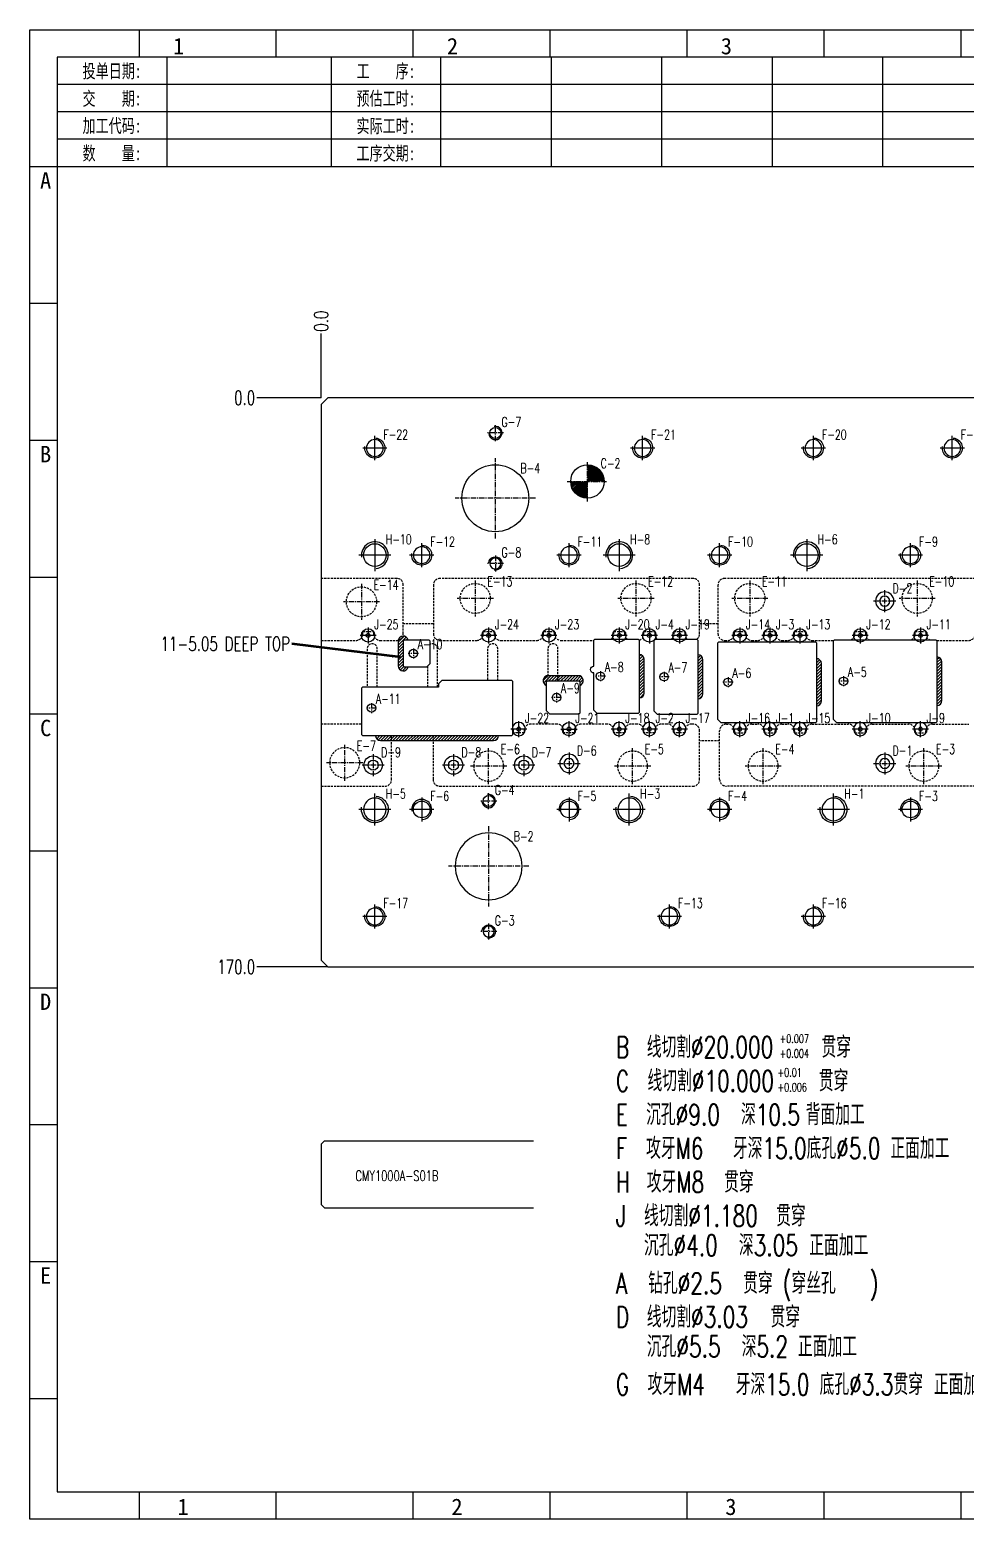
# Model space of a CAD drawing. Header units: millimetres. Extents: x -2852 to 5627, y -2271 to 1849.
# Drawn here: x 4346.7 to 4626.5, y -170.9 to 274.2 of the extents above; entities that cross this region are included whole.
import ezdxf
from ezdxf.enums import TextEntityAlignment as Align

# ---------------------------------------------------------------- set-up
doc = ezdxf.new("R2010")
doc.units = ezdxf.units.MM
doc.header["$PDSIZE"] = 3
for name, pattern in [('CENTER', [50.8, 31.75, -6.35, 6.35, -6.35]), ('CENTER2', [1.125, 0.75, -0.125, 0.125, -0.125]), ('DASHED', [19.05, 12.7, -6.35])]:
    doc.linetypes.add(name, pattern=pattern)
for name, color, linetype in [('1', 7, 'Continuous'), ('41', 1, 'Continuous'), ('51', 1, 'CENTER2'), ('S01', 170, 'Continuous'), ('S012', 4, 'DASHED')]:
    doc.layers.add(name, color=color, linetype=linetype)
doc.styles.add('jet01', font='simplex.shx', dxfattribs={"width": 0.7, "bigfont": 'hztxt.shx'})
doc.styles.add('jet02', font='simplex.shx', dxfattribs={"width": 0.7})
doc.styles.get("Standard").update_dxf_attribs({"font": '仿宋_GB2312_0.ttf', "width": 0.7})
doc.styles.add('tk', font='', dxfattribs={"width": 0.7})
doc.styles.add('tk 2', font='仿宋_GB2312_0.ttf', dxfattribs={"width": 0.65})
doc.styles.get('tk').set_extended_font_data('NSimSun')
doc.dimstyles.new('jet02', dxfattribs={"dimtxt": 3.5, "dimasz": 2.1, "dimexe": 1, "dimexo": 0, "dimgap": 0.5, "dimtad": 0, "dimtoh": 1, "dimdec": 3, "dimzin": 9, "dimdsep": 46, "dimtxsty": 'jet02', "dimcen": 0, "dimclrt": 256, "dimazin": 2, "dimtfac": 1, "dimtdec": 3, "dimtofl": 0, "dimtmove": 0, "dimatfit": 1, "dimfxl": 0, "dimarcsym": 0})

# ---------------------------------------------------------------- blocks, each defined once
blk = doc.blocks.new('A3-N')
at = {"layer": '1', "color": 1}
for p, q in [((0, 0), (0, 296.73)), ((0, 296.73), (420, 296.73)), ((21.82, 291.27), (21.82, 296.73)), ((49.09, 291.27), (49.09, 296.73)), ((76.36, 291.27), (76.36, 296.73)), ((103.64, 291.27), (103.64, 296.73)), ((103.64, 291.27), (103.64, 296.73)), ((103.64, 291.27), (103.64, 296.73)), ((130.91, 291.27), (130.91, 296.73)), ((158.18, 291.27), (158.18, 296.73)), ((185.45, 291.27), (185.45, 296.73)), ((5.45, 269.45), (0, 269.45)), ((5.45, 242.18), (0, 242.18)), ((5.45, 214.91), (0, 214.91)), ((5.45, 187.64), (0, 187.64)), ((5.45, 160.36), (0, 160.36)), ((5.45, 133.09), (0, 133.09)), ((5.45, 105.82), (0, 105.82)), ((5.45, 78.55), (0, 78.55)), ((5.45, 51.27), (0, 51.27)), ((5.45, 24), (0, 24)), ((21.82, 0), (21.82, 5.45)), ((49.09, 0), (49.09, 5.45)), ((76.36, 0), (76.36, 5.45)), ((103.64, 0), (103.64, 5.45)), ((130.91, 0), (130.91, 5.45)), ((158.18, 0), (158.18, 5.45)), ((185.45, 0), (185.45, 5.45)), ((1, 0), (0, 0)), ((420, 0), (1, 0))]:
    blk.add_line(p, q, dxfattribs=at)
at = {"layer": '1'}
blk.add_lwpolyline([(221.45, 5.45), (414.55, 5.45), (414.55, 291.27), (5.45, 291.27), (5.45, 5.45), (414.55, 5.45)], dxfattribs=at)
at = {"layer": '41'}
for p, q in [((27.27, 291.27), (27.27, 269.45)), ((60, 291.27), (60, 269.45)), ((81.82, 291.27), (81.82, 269.45)), ((103.82, 291.27), (103.82, 269.45)), ((125.82, 291.27), (125.82, 269.45)), ((147.82, 291.27), (147.82, 269.45)), ((169.82, 291.27), (169.82, 269.45)), ((367.82, 285.82), (5.45, 285.82)), ((367.82, 280.36), (5.45, 280.36)), ((367.82, 274.91), (5.45, 274.91)), ((414.55, 269.45), (5.45, 269.45))]:
    blk.add_line(p, q, dxfattribs=at)
at = {"layer": '1', "color": 1}
for s, p in [('1', (29.64, 295.11)), ('2', (84.18, 295.11)), ('3', (138.73, 295.11)), ('1', (30.53, 4.11)), ('2', (85.08, 4.11)), ('3', (139.62, 4.11))]:
    blk.add_text(s, height=3.27, dxfattribs=at).set_placement(p, align=Align.TOP_CENTER)
at = {"layer": '1', "style": 'tk', "width": 0.7}
for s, p in [('投单日期:', (16.36, 288.55)), ('工    序:', (70.91, 288.55)), ('交    期:', (16.36, 283.09)), ('预估工时:', (70.91, 283.09)), ('加工代码:', (16.36, 277.64)), ('实际工时:', (70.91, 277.64)), ('数    量:', (16.36, 272.18)), ('工序交期:', (70.91, 272.18))]:
    blk.add_text(s, height=2.727, dxfattribs=at).set_placement(p, align=Align.MIDDLE)
at = {"layer": '1', "color": 1}
for s, p in [('A', (2.04, 268.36)), ('B', (2.04, 213.82)), ('C', (2.04, 159.27)), ('D', (2.04, 104.73)), ('E', (2.04, 50.18))]:
    blk.add_text(s, height=3.27, dxfattribs=at).set_placement(p, align=Align.TOP_LEFT)
at = {"layer": '1', "style": 'tk 2', "width": 0.7}
for tag, p in [('PATR-NO1', (309.84, 32.96)), ('TITLE', (365.74, 30.9)), ('PATR-NO2', (309.84, 27.81)), ('DWG-NO:', (366.54, 18.14))]:
    blk.add_attdef(tag, p, '', height=3.27, dxfattribs=at)
at = {"layer": '1', "color": 1, "style": 'tk 2', "width": 0.7}
for tag, p in [('DRAW', (314.55, 7.27)), ('DATE', (334.72, 7.32))]:
    blk.add_attdef(tag, p, '', height=3.49, dxfattribs=at)
at = {"layer": '1', "style": 'tk 2', "width": 0.7}
for tag, p in [('SCALE', (376.55, 8.73)), ('SHEET', (386.6, 8.72)), ('REV', (397.38, 8.73))]:
    blk.add_attdef(tag, text='', height=2.18, dxfattribs=at).set_placement(p, align=Align.MIDDLE_LEFT)
blk = doc.blocks.new('S01-PILOT119')
at = {"layer": 'S01', "color": 6, "linetype": 'CENTER'}
for p, q in [((2.4, 0), (-2.4, 0)), ((0, 2.4), (0, -2.4))]:
    blk.add_line(p, q, dxfattribs=at)
at = {"layer": 'S01', "linetype": 'Continuous'}
for radius in [2, 0.59]:
    blk.add_circle((0, 0), radius, dxfattribs=at)
blk = doc.blocks.new('A$C8992311')
at = {"layer": 'S01', "color": 6, "linetype": 'CENTER', "ltscale": 0.05}
for p, q in [((3.3, 0), (-3.3, 0)), ((0, 3.3), (0, -3.3))]:
    blk.add_line(p, q, dxfattribs=at)
at = {"layer": 'S01', "linetype": 'Continuous', "ltscale": 0.05}
for radius in [2.75, 1.51]:
    blk.add_circle((0, 0), radius, dxfattribs=at)
blk = doc.blocks.new('A$C225783')
at = {"layer": 'S01', "color": 6, "linetype": 'CENTER', "ltscale": 0.05}
for p, q in [((2.4, 0), (-2.4, 0)), ((0, 2.4), (0, -2.4))]:
    blk.add_line(p, q, dxfattribs=at)
at = {"layer": 'S01', "linetype": 'Continuous', "ltscale": 0.05}
blk.add_circle((0, 0), 1.65, dxfattribs=at)
at = {"layer": 'S01', "color": 3, "linetype": 'Continuous', "ltscale": 0.05}
blk.add_arc((0, 0), 2, 275.0197, 189.0761, dxfattribs=at)
blk = doc.blocks.new('S01-POST20')
at = {"layer": 'S01', "color": 6, "linetype": 'CENTER', "ltscale": 0.05}
for p, q in [((0, 12), (0, -12)), ((12, 0), (-12, 0))]:
    blk.add_line(p, q, dxfattribs=at)
at = {"layer": 'S01', "linetype": 'Continuous', "ltscale": 0.05}
blk.add_circle((0, 0), 10, dxfattribs=at)
blk = doc.blocks.new('S01-PIN10')
at = {"layer": 'S01', "color": 6, "linetype": 'CENTER', "ltscale": 0.05}
for p, q in [((0, 6), (0, -6)), ((6, 0), (-6, 0))]:
    blk.add_line(p, q, dxfattribs=at)
at = {"layer": 'S01', "linetype": 'Continuous', "ltscale": 0.05}
blk.add_circle((0, 0), 5, dxfattribs=at)
blk = doc.blocks.new('S01-M4')
at = {"layer": 'S01', "color": 6, "linetype": 'CENTER', "ltscale": 0.05}
for p, q in [((0, 5.4), (0, -5.4)), ((5.4, 0), (-5.4, 0))]:
    blk.add_line(p, q, dxfattribs=at)
at = {"layer": 'S01', "color": 4, "linetype": 'DASHED', "ltscale": 0.05}
blk.add_circle((0, 0), 4.5, dxfattribs=at)
blk = doc.blocks.new('S01-DISK30')
at = {"layer": 'S01', "color": 6, "linetype": 'CENTER'}
for p, q in [((0, 4.8), (0, -4.8)), ((4.8, 0), (-4.8, 0))]:
    blk.add_line(p, q, dxfattribs=at)
at = {"layer": 'S01', "linetype": 'Continuous'}
blk.add_circle((0, 0), 3.4, dxfattribs=at)
at = {"layer": 'S01', "color": 3, "linetype": 'Continuous'}
blk.add_arc((0, 0), 4, 275.0197, 189.0761, dxfattribs=at)
blk = doc.blocks.new('S01-M6')
at = {"layer": 'S01', "color": 6, "linetype": 'CENTER'}
for p, q in [((3.6, 0), (-3.6, 0)), ((0, 3.6), (0, -3.6))]:
    blk.add_line(p, q, dxfattribs=at)
at = {"layer": 'S01', "linetype": 'Continuous'}
blk.add_circle((0, 0), 2.5, dxfattribs=at)
at = {"layer": 'S01', "color": 3, "linetype": 'Continuous'}
blk.add_arc((0, 0), 3, 275.0197, 189.0761, dxfattribs=at)
blk = doc.blocks.new('WCS')
at = {"layer": '1', "color": 6, "linetype": 'CENTER', "ltscale": 0.05}
for p, q in [((1.5, 0), (-1.5, 0)), ((0, 1.5), (0, -1.5))]:
    blk.add_line(p, q, dxfattribs=at)
at = {"layer": '1', "linetype": 'Continuous', "ltscale": 0.05}
blk.add_circle((0, 0), 1.25, dxfattribs=at)
blk = doc.blocks.new('*D4794')
at = {"layer": '41', "ltscale": 0.05}
blk.add_line((1633.95, 3395.26), (1614.74, 3395.26), dxfattribs=at)
at = {"layer": 'Defpoints', "color": 0, "ltscale": 0.05}
for p in [(1614.74, 3395.26), (1633.95, 3395.26), (1633.95, 3395.26)]:
    blk.add_point(p, dxfattribs=at)
at = {"layer": '41', "ltscale": 0.05, "insert": (1611.06, 3395.26), "char_height": 4.2, "attachment_point": 5, "style": 'jet02'}
blk.add_mtext('0.0', dxfattribs=at)
blk = doc.blocks.new('*D4795')
at = {"layer": '41', "ltscale": 0.05}
blk.add_line((1635.95, 3225.26), (1614.74, 3225.26), dxfattribs=at)
at = {"layer": 'Defpoints', "color": 0, "ltscale": 0.05}
for p in [(1633.95, 3395.26), (1614.74, 3225.26), (1635.95, 3225.26)]:
    blk.add_point(p, dxfattribs=at)
at = {"layer": '41', "ltscale": 0.05, "insert": (1608.54, 3225.26), "char_height": 4.2, "attachment_point": 5, "style": 'jet02'}
blk.add_mtext('170.0', dxfattribs=at)
blk = doc.blocks.new('*D4796')
at = {"layer": '41', "ltscale": 0.05}
blk.add_line((1633.95, 3395.26), (1633.95, 3414.47), dxfattribs=at)
at = {"layer": 'Defpoints', "color": 0, "ltscale": 0.05}
for p in [(1633.95, 3414.47), (1633.95, 3395.26), (1633.95, 3395.26)]:
    blk.add_point(p, dxfattribs=at)
at = {"layer": '41', "ltscale": 0.05, "insert": (1633.95, 3418.15), "char_height": 4.2, "attachment_point": 5, "rotation": 90, "style": 'jet02'}
blk.add_mtext('0.0', dxfattribs=at)
blk = doc.blocks.new('*D4797')
at = {"layer": '41', "ltscale": 0.05}
blk.add_line((1936.95, 3393.26), (1936.95, 3414.47), dxfattribs=at)
at = {"layer": 'Defpoints', "color": 0, "ltscale": 0.05}
for p in [(1936.95, 3414.47), (1633.95, 3395.26), (1936.95, 3393.26)]:
    blk.add_point(p, dxfattribs=at)
at = {"layer": '41', "ltscale": 0.05, "insert": (1936.95, 3420.95), "char_height": 4.2, "attachment_point": 5, "rotation": 90, "style": 'jet02'}
blk.add_mtext('303.0', dxfattribs=at)

msp = doc.modelspace()

# ---------------------------------------------------------------- hatches: boundary and pattern name
at = {"layer": '41', "ltscale": 0.05}
h = msp.add_hatch(dxfattribs=at)
h.set_pattern_fill('ANSI31', color=256, scale=0.2, style=0)
h.set_pattern_definition([(45, (2963.0659, -345.4942), (-0.4490128, 0.4490128), [])])
h.paths.add_polyline_path([(4458.309, 91.5425), (4458.609, 91.8425), (4459.7787, 91.8425, 0.90406911), (4456.809, 91.5425), (4456.809, 84.1425, 0.90406911), (4459.7787, 83.8425), (4458.609, 83.8425), (4458.309, 84.1425)])
h.paths.add_polyline_path([(4486.789, 63.3425), (4450.029, 63.3425, 0.41421356), (4451.529, 61.8425), (4485.289, 61.8425, 0.41421356)])
h.paths.add_polyline_path([(4510.589, 81.2125), (4501.589, 81.2125, 0.843039), (4501.089, 78.2983), (4501.089, 79.4125), (4501.389, 79.7125), (4510.789, 79.7125), (4511.089, 79.4125), (4511.089, 78.2983, 0.843039)])
h.paths.add_polyline_path([(4530.309, 86.0225, 0.41421356), (4528.809, 87.5225), (4528.809, 74.5625, 0.41421356), (4530.309, 76.0625)])
h.paths.add_polyline_path([(4547.809, 85.9625, 0.41421356), (4546.309, 87.4625), (4546.309, 74.3225, 0.41421356), (4547.809, 75.8225)])
h.paths.add_polyline_path([(4583.209, 84.8225, 0.41421356), (4581.709, 86.3225), (4581.709, 72.1625, 0.41421356), (4583.209, 73.6625)])
h.paths.add_polyline_path([(4619.209, 85.3025, 0.41421356), (4617.709, 86.8025), (4617.709, 72.2825, 0.41421356), (4619.209, 73.7825)])
h.paths.add_polyline_path([(4650.109, 87.8625, 0.41421356), (4648.609, 89.3625), (4648.609, 69.6225, 0.41421356), (4650.109, 71.1225)])
h.paths.add_polyline_path([(4667.309, 90.8625, 0.41421356), (4665.809, 89.3625), (4665.809, 80.1225, 0.41421356), (4667.309, 78.6225)])
h.paths.add_polyline_path([(4689.309, 75.7425, 0.90406911), (4686.3393, 76.0425), (4687.509, 76.0425), (4687.809, 75.7425), (4687.809, 67.5425), (4687.809, 67.2425, -0.17665841), (4689.0966, 66.7729, 0.13550197), (4689.309, 67.5425)])
h.paths.add_polyline_path([(4725.309, 87.0425, 0.41421356), (4723.809, 88.5425), (4723.809, 69.9425, 0.41421356), (4725.309, 71.4425)])
at = {"layer": 'S01', "ltscale": 0.05}
h = msp.add_hatch(dxfattribs=at)
h.set_pattern_fill('ANSI31', color=3, scale=0.1, angle=180, style=0)
h.set_pattern_definition([(225, (5160.90176, 792.6461), (0.2245064, -0.2245064), [])])
h.paths.add_polyline_path([(4513.309, 139.2425), (4518.309, 139.2425, 0.41421356), (4513.309, 144.2425)])
h.paths.add_polyline_path([(4508.309, 139.2425, 0.41421356), (4513.309, 134.2425), (4513.309, 139.2425)])

# ---------------------------------------------------------------- linework, layer by layer
at = {"layer": '1', "ltscale": 0.05}
for p, q in [((4434.809, -57.8311), (4433.809, -58.8311)), ((4434.809, -57.8311), (4497.1831, -57.8311)), ((4433.809, -58.8311), (4433.809, -76.8311)), ((4433.809, -76.8311), (4434.809, -77.8311)), ((4434.809, -77.8311), (4497.1831, -77.8311))]:
    msp.add_line(p, q, dxfattribs=at)
at = {"layer": 'S01', "ltscale": 0.05}
for points in [[(4734.809, -5.7575), (4736.809, -3.7575), (4736.809, 162.2425), (4734.809, 164.2425), (4435.809, 164.2425), (4433.809, 162.2425), (4433.809, -3.7575), (4435.809, -5.7575)], [(4458.309, 84.1425), (4458.609, 83.8425), (4465.309, 83.8425), (4466.309, 84.8425), (4466.309, 91.5425), (4466.009, 91.8425), (4458.609, 91.8425), (4458.309, 91.5425)], [(4533.209, 70.6425), (4533.209, 91.8425), (4533.509, 92.1425), (4546.009, 92.1425), (4546.309, 91.8425), (4546.309, 69.9425), (4546.009, 69.6425), (4534.209, 69.6425)], [(4581.409, 67.1425), (4553.309, 67.1425), (4552.309, 68.1425), (4552.309, 91.0425), (4552.609, 91.3425), (4581.409, 91.3425), (4581.709, 91.0425), (4581.709, 67.4425)], [(4617.409, 67.1425), (4587.809, 67.1425), (4586.809, 68.1425), (4586.809, 91.6425), (4587.109, 91.9425), (4617.409, 91.9425), (4617.709, 91.6425), (4617.709, 67.4425)], [(4468.809, 77.7425), (4446.109, 77.7425), (4445.809, 77.4425), (4445.809, 63.6425), (4446.109, 63.3425), (4490.709, 63.3425), (4491.009, 63.6425), (4491.009, 79.4425), (4490.709, 79.7425), (4469.809, 79.7425), (4468.809, 78.7425)], [(4501.389, 79.7125), (4510.789, 79.7125), (4511.089, 79.4125), (4511.089, 70.0125), (4510.789, 69.7125), (4502.089, 69.7125), (4501.089, 70.7125), (4501.089, 79.4125)]]:
    msp.add_lwpolyline(points, close=True, dxfattribs=at)
at = {"layer": 'S01', "color": 173, "ltscale": 0.05}
for points in [[(4459.7787, 91.8425, 0.90406911), (4456.809, 91.5425), (4456.809, 84.1425, 0.90406911), (4459.7787, 83.8425)], [(4528.809, 74.5625, 0.41421356), (4530.309, 76.0625), (4530.309, 86.0225, 0.41421356), (4528.809, 87.5225)], [(4546.309, 74.3225, 0.41421356), (4547.809, 75.8225), (4547.809, 85.9625, 0.41421356), (4546.309, 87.4625)], [(4581.709, 72.1625, 0.41421356), (4583.209, 73.6625), (4583.209, 84.8225, 0.41421356), (4581.709, 86.3225)], [(4617.709, 72.2825, 0.41421356), (4619.209, 73.7825), (4619.209, 85.3025, 0.41421356), (4617.709, 86.8025)], [(4511.089, 78.2983, 0.843039), (4510.589, 81.2125), (4501.589, 81.2125, 0.843039), (4501.089, 78.2983)], [(4450.029, 63.3425, 0.41421356), (4451.529, 61.8425), (4485.289, 61.8425, 0.41421356), (4486.789, 63.3425)]]:
    msp.add_lwpolyline(points, format="xyb", dxfattribs=at)
at = {"layer": 'S01', "ltscale": 0.05}
msp.add_lwpolyline([(4515.209, 82.0187, -1), (4515.209, 84.0187), (4515.209, 91.8425), (4515.509, 92.1425), (4528.509, 92.1425), (4528.809, 91.8425), (4528.809, 70.2425), (4528.509, 69.9425), (4516.209, 69.9425), (4515.209, 70.9425)], format="xyb", close=True, dxfattribs=at)
at = {"layer": 'S012', "ltscale": 0.05}
for points in [[(4433.809, 91.7425), (4444.209, 91.7425, 0.41421356), (4446.209, 93.7425), (4446.209, 94.3925), (4449.409, 94.3925), (4449.409, 93.7425, 0.41421356), (4451.409, 91.7425), (4456.309, 91.7425, 0.41421356), (4458.309, 93.7425), (4458.309, 108.2925, 0.41421356), (4456.309, 110.2925), (4433.809, 110.2925)], [(4546.009, 92.1425, 0.23606798), (4546.809, 93.7425), (4546.809, 108.2925, 0.41421356), (4544.809, 110.2925), (4469.309, 110.2925, 0.41421356), (4467.309, 108.2925), (4467.309, 93.7425, 0.41421356), (4469.309, 91.7425), (4480.209, 91.7425, 0.41421356), (4482.209, 93.7425), (4482.209, 94.3925), (4485.409, 94.3925), (4485.409, 93.7425, 0.41421356), (4487.409, 91.7425), (4498.209, 91.7425, 0.41421356), (4500.209, 93.7425), (4500.209, 94.3925), (4503.409, 94.3925), (4503.409, 93.7425, 0.41421356), (4505.409, 91.7425), (4515.209, 91.7425)], [(4634.809, 110.2925), (4554.309, 110.2925, 0.41421356), (4552.309, 108.2925), (4552.309, 93.7425, 0.41421356), (4554.309, 91.7425), (4555.209, 91.7425, 0.41421356), (4557.209, 93.7425), (4557.209, 94.3925), (4560.409, 94.3925), (4560.409, 93.7425, 0.41421356), (4562.409, 91.7425), (4564.209, 91.7425, 0.41421356), (4566.209, 93.7425), (4566.209, 94.3925), (4569.409, 94.3925), (4569.409, 93.7425, 0.41421356), (4571.409, 91.7425), (4573.209, 91.7425, 0.41421356), (4575.209, 93.7425), (4575.209, 94.3925), (4578.409, 94.3925), (4578.409, 93.7425, 0.41421356), (4580.409, 91.7425), (4586.909, 91.7425)], [(4520.409, 92.1425, 0.23606798), (4521.209, 93.7425), (4521.209, 94.3925), (4524.409, 94.3925), (4524.409, 93.7425, 0.23606798), (4525.209, 92.1425)], [(4528.809, 91.8346, 0.32753822), (4530.209, 93.7425), (4530.209, 94.3925), (4533.409, 94.3925), (4533.409, 93.7425, 0.23606798), (4534.209, 92.1425, 0.23606798)], [(4538.409, 92.1425, 0.23606798), (4539.209, 93.7425), (4539.209, 94.3925), (4542.409, 94.3925), (4542.409, 93.7425, 0.23606798), (4543.209, 92.1425, 0.23606798)], [(4592.0808, 91.9425, 0.28749194), (4593.209, 93.7425), (4593.209, 94.3925), (4596.409, 94.3925), (4596.409, 93.7425, 0.28749194), (4597.5372, 91.9425)], [(4610.0808, 91.9425, 0.28749194), (4611.209, 93.7425), (4611.209, 94.3925), (4614.409, 94.3925), (4614.409, 93.7425, 0.28749194), (4615.5372, 91.9425, 0.28749194)], [(4617.609, 91.7425), (4627.209, 91.7425, 0.41421356), (4629.209, 93.7425), (4629.209, 94.3925), (4632.409, 94.3925), (4632.409, 93.7425, 0.41421356), (4634.409, 91.7425), (4634.809, 91.7425, 0.05038204), (4635.209, 91.7829, 0.05038204)], [(4450.509, 77.7425), (4450.509, 89.2425, 1), (4447.509, 89.2425), (4447.509, 77.7425)], [(4468.509, 77.7425), (4468.509, 89.2425, 0.56472573), (4466.309, 90.5691)], [(4486.509, 79.7425), (4486.509, 89.2425, 1), (4483.509, 89.2425), (4483.509, 79.7425)], [(4504.509, 79.7125), (4504.509, 89.2425, 1), (4501.509, 89.2425), (4501.509, 79.7125)], [(4433.809, 48.1925), (4452.809, 48.1925, 0.41421356), (4454.809, 50.1925), (4454.809, 63.3425)], [(4467.209, 63.3425), (4467.209, 50.1925, 0.41421356), (4469.209, 48.1925), (4544.809, 48.1925, 0.41421356), (4546.809, 50.1925), (4546.809, 64.7425, 0.41421356), (4544.809, 66.7425), (4544.409, 66.7425, 0.41421356), (4542.409, 64.7425), (4542.409, 64.0925), (4539.209, 64.0925), (4539.209, 64.7425, 0.41421356), (4537.209, 66.7425), (4535.409, 66.7425, 0.41421356), (4533.409, 64.7425), (4533.409, 64.0925), (4530.209, 64.0925), (4530.209, 64.7425, 0.41421356), (4528.209, 66.7425), (4526.409, 66.7425, 0.41421356), (4524.409, 64.7425), (4524.409, 64.0925), (4521.209, 64.0925), (4521.209, 64.7425, 0.41421356), (4519.209, 66.7425), (4511.409, 66.7425, 0.41421356), (4509.409, 64.7425), (4509.409, 64.0925), (4506.209, 64.0925), (4506.209, 64.7425, 0.41421356), (4504.209, 66.7425), (4496.409, 66.7425, 0.41421356), (4494.409, 64.7425), (4494.409, 64.0925), (4491.209, 64.0925), (4491.209, 64.7425, 0.11323701), (4491.009, 65.6143, 0.11323701)], [(4634.809, 48.1925), (4554.809, 48.1925, -0.41421356), (4552.809, 50.1925), (4552.809, 64.7425, -0.41421356), (4554.809, 66.7425), (4555.209, 66.7425, -0.41421356), (4557.209, 64.7425), (4557.209, 64.0925), (4560.409, 64.0925), (4560.409, 64.7425, -0.41421356), (4562.409, 66.7425), (4564.209, 66.7425, -0.41421356), (4566.209, 64.7425), (4566.209, 64.0925), (4569.409, 64.0925), (4569.409, 64.7425, -0.41421356), (4571.409, 66.7425), (4573.209, 66.7425, -0.41421356), (4575.209, 64.7425), (4575.209, 64.0925), (4578.409, 64.0925), (4578.409, 64.7425, -0.41421356), (4580.409, 66.7425), (4591.209, 66.7425, -0.41421356), (4593.209, 64.7425), (4593.209, 64.0925), (4596.409, 64.0925), (4596.409, 64.7425, -0.41421356), (4598.409, 66.7425), (4609.209, 66.7425, -0.41421356), (4611.209, 64.7425), (4611.209, 64.0925), (4614.409, 64.0925), (4614.409, 64.7425, -0.41421356), (4616.409, 66.7425), (4627.209, 66.7425, -0.41421356)]]:
    msp.add_lwpolyline(points, format="xyb", dxfattribs=at)
for points in [[(4467.309, 96.7425), (4458.309, 96.7425)], [(4552.309, 96.7425), (4546.809, 96.7425)], [(4465.509, 84.0425), (4465.509, 77.7425)], [(4445.809, 66.7425), (4433.809, 66.7425)], [(4467.209, 61.7425), (4454.809, 61.7425)], [(4552.809, 61.7425), (4546.809, 61.7425)]]:
    msp.add_lwpolyline(points, dxfattribs=at)

# ---------------------------------------------------------------- block references
at = {"layer": '1', "ltscale": 0.05, "xscale": 1.5, "yscale": 1.5, "zscale": 1.5}
msp.add_blockref('A3-N', (4346.7373, -170.8642), dxfattribs=at)
at = {"layer": '51', "ltscale": 0.05}
for p in [(4461.309, 87.8425), (4517.209, 81.0425), (4536.209, 80.8925), (4555.309, 79.2425), (4589.809, 79.5425), (4504.089, 74.7125), (4448.809, 71.5425)]:
    msp.add_blockref('WCS', p, dxfattribs=at)
at = {"layer": 'S01', "ltscale": 0.05, "rotation": 270}
for name, p in [('A$C225783', (4485.809, 153.7425)), ('S01-POST20', (4485.809, 134.2425)), ('A$C225783', (4483.809, 43.7425))]:
    msp.add_blockref(name, p, dxfattribs=at)
at = {"layer": 'S01', "extrusion": (0, 0, -1), "zscale": -1, "rotation": 180}
for name, p in [('S01-M6', (-4449.809, 149.2425)), ('S01-M6', (-4529.809, 149.2425)), ('S01-M6', (-4580.809, 149.2425)), ('S01-M6', (-4622.309, 149.2425)), ('S01-M6', (-4463.809, 117.2425)), ('S01-M6', (-4507.809, 117.2425)), ('S01-M6', (-4552.809, 117.2425)), ('S01-M6', (-4609.809, 117.2425)), ('S01-M4', (-4440.809, 55.1925)), ('S01-M4', (-4483.809, 54.1925)), ('S01-M4', (-4526.809, 54.1925)), ('S01-M4', (-4565.809, 54.1925)), ('S01-M4', (-4613.809, 54.1925)), ('S01-DISK30', (-4449.809, 41.2425)), ('S01-DISK30', (-4525.809, 41.2425)), ('S01-DISK30', (-4586.809, 41.2425)), ('S01-M6', (-4449.809, 9.2425)), ('S01-M6', (-4537.809, 9.2425)), ('S01-M6', (-4580.809, 9.2425))]:
    msp.add_blockref(name, p, dxfattribs=at)
at = {"layer": 'S01', "rotation": 180}
msp.add_blockref('S01-PIN10', (4513.309, 139.2425), dxfattribs=at)
at = {"layer": 'S01'}
for name, p in [('S01-DISK30', (4449.809, 117.2425)), ('S01-DISK30', (4522.809, 117.2425)), ('S01-DISK30', (4578.809, 117.2425)), ('S01-M4', (4445.809, 103.2925)), ('S01-M4', (4479.809, 104.2925)), ('S01-M4', (4527.809, 104.2925)), ('S01-M4', (4561.809, 104.2925)), ('S01-M4', (4611.809, 104.2925)), ('S01-M6', (4463.809, 41.2425)), ('S01-M6', (4507.809, 41.2425)), ('S01-M6', (4552.809, 41.2425)), ('S01-M6', (4609.809, 41.2425))]:
    msp.add_blockref(name, p, dxfattribs=at)
at = {"layer": 'S01', "ltscale": 0.05, "xscale": -1, "rotation": 270}
msp.add_blockref('A$C225783', (4485.809, 114.7425), dxfattribs=at)
at = {"layer": 'S01', "ltscale": 0.05, "extrusion": (0, 0, -1), "zscale": -1}
for name, p, rotation in [('A$C8992311', (-4602.109, 103.4925), 180), ('S01-POST20', (-4483.809, 24.2425), 90), ('A$C225783', (-4483.809, 4.7425), 90)]:
    msp.add_blockref(name, p, dxfattribs=dict(at, rotation=rotation))
at = {"layer": 'S01', "color": 3}
for p in [(4447.809, 93.2425), (4483.809, 93.2425), (4501.809, 93.2425), (4522.809, 93.2425), (4531.809, 93.2425), (4540.809, 93.2425), (4558.809, 93.2425), (4567.809, 93.2425), (4576.809, 93.2425), (4594.809, 93.2425), (4612.809, 93.2425)]:
    msp.add_blockref('S01-PILOT119', p, dxfattribs=at)
at = {"layer": 'S01', "color": 3, "extrusion": (0, 0, -1), "zscale": -1, "rotation": 180}
for p in [(-4492.809, 65.2425), (-4522.809, 65.2425), (-4531.809, 65.2425), (-4540.809, 65.2425), (-4558.809, 65.2425), (-4567.809, 65.2425), (-4576.809, 65.2425), (-4594.809, 65.2425), (-4612.809, 65.2425)]:
    msp.add_blockref('S01-PILOT119', p, dxfattribs=at)
at = {"layer": 'S01', "color": 3, "rotation": 180}
msp.add_blockref('S01-PILOT119', (4507.809, 65.2425), dxfattribs=at)
at = {"layer": 'S01', "ltscale": 0.05, "extrusion": (0, 0, -1), "zscale": -1}
for p in [(-4507.809, 54.9925), (-4602.109, 54.9925)]:
    msp.add_blockref('A$C8992311', p, dxfattribs=at)
at = {"layer": 'S01', "ltscale": 0.05}
for p in [(4449.309, 54.4925), (4473.309, 54.4925), (4494.309, 54.4925)]:
    msp.add_blockref('A$C8992311', p, dxfattribs=at)

# ---------------------------------------------------------------- texts
at = {"layer": '1', "ltscale": 0.05, "style": 'jet01', "width": 0.7}
msp.add_text('CMY1000A-S01B', height=3.083124, dxfattribs=at).set_placement((4444.0087, -69.7871))
at = {"layer": '41', "ltscale": 0.05, "style": 'jet01', "width": 0.7}
for s, height, p in [('G-7', 2.94, (4487.639, 155.5725)), ('F-22', 2.94, (4452.3461, 151.7796)), ('F-21', 2.94, (4532.3461, 151.7796)), ('F-20', 2.94, (4583.3461, 151.7796)), ('F-19', 2.94, (4624.8461, 151.7796)), ('B-4', 2.94, (4493.2959, 141.7293)), ('C-2', 2.94, (4517.2603, 143.1938)), ('H-10', 2.94, (4453.0532, 120.4867)), ('F-12', 2.94, (4466.3461, 119.7796)), ('F-11', 2.94, (4510.3461, 119.7796)), ('H-8', 2.94, (4526.0532, 120.4867)), ('F-10', 2.94, (4555.3461, 119.7796)), ('H-6', 2.94, (4582.0532, 120.4867)), ('F-9', 2.94, (4612.3461, 119.7796)), ('G-8', 2.94, (4487.639, 116.5725)), ('E-14', 2.94, (4449.4068, 106.8902)), ('E-13', 2.94, (4483.4068, 107.8902)), ('E-12', 2.94, (4531.4068, 107.8902)), ('E-11', 2.94, (4565.4068, 107.8902)), ('D-2', 2.94, (4604.4693, 105.8528)), ('E-10', 2.94, (4615.4068, 107.8902)), ('J-25', 2.94, (4449.639, 95.0725)), ('J-24', 2.94, (4485.639, 95.0725)), ('J-23', 2.94, (4503.639, 95.0725)), ('J-20', 2.94, (4524.639, 95.0725)), ('J-4', 2.94, (4533.639, 95.0725)), ('J-19', 2.94, (4542.639, 95.0725)), ('J-14', 2.94, (4560.639, 95.0725)), ('J-3', 2.94, (4569.639, 95.0725)), ('J-13', 2.94, (4578.639, 95.0725)), ('J-12', 2.94, (4596.639, 95.0725)), ('J-11', 2.94, (4614.639, 95.0725)), ('A-10', 2.94, (4462.6087, 89.1421)), ('A-8', 2.94, (4518.5087, 82.3421)), ('A-7', 2.94, (4537.5087, 82.1921)), ('A-6', 2.94, (4556.6087, 80.5421)), ('A-5', 2.94, (4591.1087, 80.8421)), ('A-11', 2.94, (4450.1087, 72.8421)), ('A-9', 2.94, (4505.3887, 76.0121)), ('J-22', 2.94, (4494.639, 67.0725)), ('J-21', 2.94, (4509.639, 67.0725)), ('J-18', 2.94, (4524.639, 67.0725)), ('J-2', 2.94, (4533.639, 67.0725)), ('J-17', 2.94, (4542.639, 67.0725)), ('J-16', 2.94, (4560.639, 67.0725)), ('J-1', 2.94, (4569.639, 67.0725)), ('J-15', 2.94, (4578.639, 67.0725)), ('J-10', 2.94, (4596.639, 67.0725)), ('J-9', 2.94, (4614.639, 67.0725)), ('E-7', 2.94, (4444.4068, 58.7902)), ('D-9', 2.94, (4451.6693, 56.8528)), ('D-8', 2.94, (4475.6693, 56.8528)), ('E-6', 2.94, (4487.4068, 57.7902)), ('D-7', 2.94, (4496.6693, 56.8528)), ('D-6', 2.94, (4510.1693, 57.3528)), ('E-5', 2.94, (4530.4068, 57.7902)), ('E-4', 2.94, (4569.4068, 57.7902)), ('D-1', 2.94, (4604.4693, 57.3528)), ('E-3', 2.94, (4617.4068, 57.7902)), ('H-5', 2.94, (4453.0532, 44.4867)), ('F-6', 2.94, (4466.3461, 43.7796)), ('G-4', 2.94, (4485.639, 45.5725)), ('F-5', 2.94, (4510.3461, 43.7796)), ('H-3', 2.94, (4529.0532, 44.4867)), ('F-4', 2.94, (4555.3461, 43.7796)), ('H-1', 2.94, (4590.0532, 44.4867)), ('F-3', 2.94, (4612.3461, 43.7796)), ('B-2', 2.94, (4491.2959, 31.7293)), ('F-17', 2.94, (4452.3461, 11.7796)), ('F-13', 2.94, (4540.3461, 11.7796)), ('F-16', 2.94, (4583.3461, 11.7796)), ('G-3', 2.94, (4485.639, 6.5725)), ('B', 6.3, (4521.8086, -32.9499)), ('线切割%%c20.000', 6.3, (4531.0486, -32.9499)), ('+0.007', 2.52, (4570.7386, -28.5399)), ('贯穿', 6.3, (4583.2126, -32.9499)), ('+0.004', 2.52, (4570.7386, -32.9499)), ('C', 6.3, (4521.8086, -43.0299)), ('线切割%%c10.000', 6.3, (4531.2586, -43.0299)), ('+0.01', 2.52, (4570.1086, -38.6199)), ('贯穿', 6.3, (4582.4146, -43.0299)), ('+0.006', 2.52, (4570.1086, -43.0299)), ('E', 6.3, (4521.8086, -53.1099)), ('沉孔%%c9.0', 6.3, (4530.8386, -53.1099)), ('深10.5', 6.3, (4559.1886, -53.1099)), ('背面加工', 6.3, (4578.5086, -53.1099)), ('F', 6.3, (4521.8086, -63.1899)), ('攻牙M6', 6.3, (4530.8386, -63.1899)), (' 牙深15.0底孔%%c5.0', 6.3, (4553.7286, -63.1899)), ('正面加工', 6.3, (4603.8309, -63.1899)), ('攻牙M8', 6.3, (4531.0486, -73.2699)), ('贯穿', 6.3, (4554.1486, -73.2699)), ('H', 6.3, (4521.8086, -73.2699)), ('J', 6.3, (4521.8086, -83.3499)), ('线切割%%c1.180', 6.3, (4530.2086, -83.3499)), ('贯穿', 6.3, (4569.6886, -83.3499)), ('沉孔%%c4.0', 6.3, (4530.2086, -92.1699)), ('深3.05', 6.3, (4558.5586, -92.1699)), ('正面加工', 6.3, (4579.5586, -92.1699)), ('A', 6.3, (4521.8086, -103.5099)), ('钻孔%%c2.5', 6.3, (4531.4686, -103.5099)), ('贯穿', 6.3, (4559.8186, -103.5099)), ('(穿丝孔   )', 6.3, (4571.6149, -103.5099)), ('线切割%%c3.03', 6.3, (4531.0486, -113.5899)), ('贯穿', 6.3, (4568.0086, -113.5899)), ('D', 6.3, (4521.8086, -113.5899)), ('沉孔%%c5.5', 6.3, (4531.0486, -122.4099)), ('深5.2', 6.3, (4559.3986, -122.4099)), ('正面加工', 6.3, (4576.1986, -122.4099)), ('G', 6.3, (4521.8086, -133.7499)), ('攻牙M4', 6.3, (4531.2586, -133.7499)), (' 牙深15.0 底孔%%c3.3贯穿', 6.3, (4554.5686, -133.7499)), ('正面加工', 6.3, (4616.7997, -133.7499))]:
    msp.add_text(s, height=height, dxfattribs=at).set_placement(p)
at = {"layer": '41', "ltscale": 0.05, "insert": (4424.4535, 90.73), "char_height": 4.2, "attachment_point": 6, "style": 'jet02'}
msp.add_mtext('11-5.05 DEEP TOP', dxfattribs=at)

# ---------------------------------------------------------------- dimensions: what is measured, and where the dimension line sits
at = {"layer": '41', "ltscale": 0.05}
for feature_location, offset, dtype, origin, picture, middle, set_off in [((4736.809, 162.2425), (0, 21.2171), 1, (4433.809, 164.2425), '*D4797', (4736.809, 189.9395), (2799.8548, -3231.0141)), ((4433.8090081371, 164.2424704452), (0, 19.2170760216), 1, (4433.8090081371, 164.2424704452), '*D4796', (4433.8090081371, 187.1395464668), (2799.8547928426, -3231.0141412744)), ((4433.8090081371, 164.2424704452), (-19.2170760216, 0), 0, (4433.8090081371, 164.2424704452), '*D4794', (4410.9119321155, 164.2424704452), (2799.8547928426, -3231.0141412744)), ((4435.809, -5.7575), (-21.2171, 0), 0, (4433.809, 164.2425), '*D4795', (4408.3919, -5.7575), (2799.8548, -3231.0141))]:
    dim = msp.add_ordinate_dim(feature_location=feature_location, offset=offset, dtype=dtype, origin=origin, dimstyle='jet02', override={"dimscale": 1.2, "dimtoh": 0, "dimdec": 1, "dimzin": 1, "dimclrd": 256, "dimclre": 256, "dimadec": 1, "dimazin": 0, "dimatfit": 3, "dimlwd": 65535, "dimlwe": 65535}, dxfattribs=at)
    dim.commit()
    dim.dimension.update_dxf_attribs({"geometry": picture, "text_midpoint": middle, "insert": set_off})

# ---------------------------------------------------------------- leaders
at = {"layer": '41', "ltscale": 0.05, "annotation_type": 0, "has_hookline": 1, "hookline_direction": 1, "text_width": 42}
msp.add_leader([(4457.4639, 86.7406), (4425.0535, 90.73)], dimstyle='jet02', override={"dimscale": 1.2, "dimtoh": 0, "dimdec": 1, "dimzin": 1, "dimclrd": 256, "dimclre": 256, "dimadec": 1, "dimazin": 0, "dimatfit": 3, "dimlwd": 65535, "dimlwe": 65535}, dxfattribs=at)

doc.saveas('drawing.dxf')
